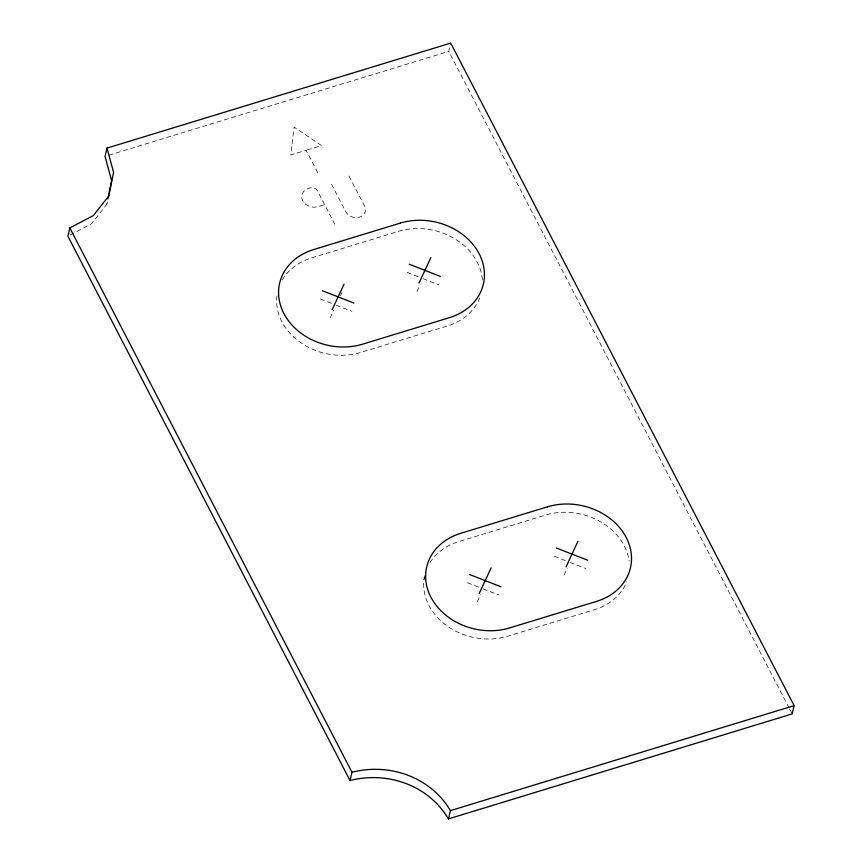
<?xml version="1.0" encoding="UTF-8"?>
<svg xmlns="http://www.w3.org/2000/svg" width="862" height="862" viewBox="0 0 862 862"><rect width="100%" height="100%" fill="white"/><g stroke="black" fill="none" stroke-linecap="round" stroke-linejoin="round"><path stroke-width="0.65" stroke-dasharray="4.31 3.23" d="M70.231 234.96L91.491 223.775L106.856 204.24L107.384 201.611M106.856 204.24L107.416 201.87M789.075 707.928L448.746 51.375L450.707 43.1M423.975 579.609L424.535 577.238M330.189 317.927L333.982 309.803M340.468 295.871L342.085 292.39M417.003 291.41L420.247 284.449M477.268 601.665L480.511 594.705M564.071 575.148L567.315 568.187M108.914 155.192L448.746 51.375M307.217 149.945L321.494 145.581L294.104 127.08L290.763 154.966L306.129 150.279L318.617 174.372M323.541 204.94L317.938 206.654A11.572 9.536 13.4 0 1 302.756 200.727A11.572 9.536 13.4 0 1 308.488 188.412L310.083 187.927A5.625 4.644 13.4 0 1 317.464 190.814L334.779 224.206M407.198 272.5L420.527 277.693M422.951 278.642L438.704 284.783M320.384 299.017L332.506 303.747M336.137 305.159L351.89 311.301M554.266 556.238L566.388 560.957M570.019 562.38L585.772 568.521M467.463 582.755L479.584 587.475M483.216 588.897L498.969 595.039M789.689 709.124L792.167 713.898M349.013 176.042L364.594 206.104A10.387 8.555 13.4 0 1 359.454 217.149A10.387 8.555 13.4 0 1 345.834 211.836L330.243 181.774M424.621 575.784A60.049 49.49 13.4 0 0 446.624 625.586A60.049 49.49 13.4 0 0 507.729 636.188L594.532 609.671A60.049 49.49 13.4 0 0 626.739 581.721M430.019 562.584A60.049 49.49 13.4 0 1 458.703 541.605L545.506 515.088A60.049 49.49 13.4 0 1 629.195 561.216M276.896 295.871A60.049 49.49 13.4 0 0 360.65 352.45L447.464 325.933A60.049 49.49 13.4 0 0 479.66 297.983M282.262 279.978A60.049 49.49 13.4 0 1 311.624 257.867L398.438 231.35A60.049 49.49 13.4 0 1 482.451 281.421"/><path stroke-width="1.29" d="M107.912 198.982L111.607 180.567L105.045 156.367L107.007 148.102L450.707 43.1L794.128 705.633L792.167 713.898L448.466 818.9C428.414 785.099 387.415 770.973 350.015 780.509L67.872 236.199L69.833 227.934L93.452 215.5L108.817 195.965L113.579 172.292L107.007 148.102M350.015 780.509L351.976 772.233L69.833 227.934M448.466 818.9L450.438 810.625C430.386 776.824 389.387 762.698 351.976 772.233M332.161 309.663L344.057 284.115M418.964 283.145L430.86 257.598M479.229 593.401L491.124 567.853M566.043 566.884L577.939 541.336M450.438 810.625L794.128 705.633M409.159 264.225L440.665 276.508M322.356 290.742L353.862 303.025M556.238 547.963L587.744 560.246M469.424 574.48L500.93 586.763M400.399 223.075L313.596 249.592A60.049 49.49 13.4 0 0 283.857 313.466A60.049 49.49 13.4 0 0 362.622 344.175L449.425 317.658A60.049 49.49 13.4 0 0 479.164 253.794A60.049 49.49 13.4 0 0 400.399 223.075M547.478 506.813L460.664 533.33A60.049 49.49 13.4 0 0 430.925 597.204A60.049 49.49 13.4 0 0 509.69 627.913L596.504 601.396A60.049 49.49 13.4 0 0 626.243 537.532A60.049 49.49 13.4 0 0 547.478 506.813"/></g></svg>
